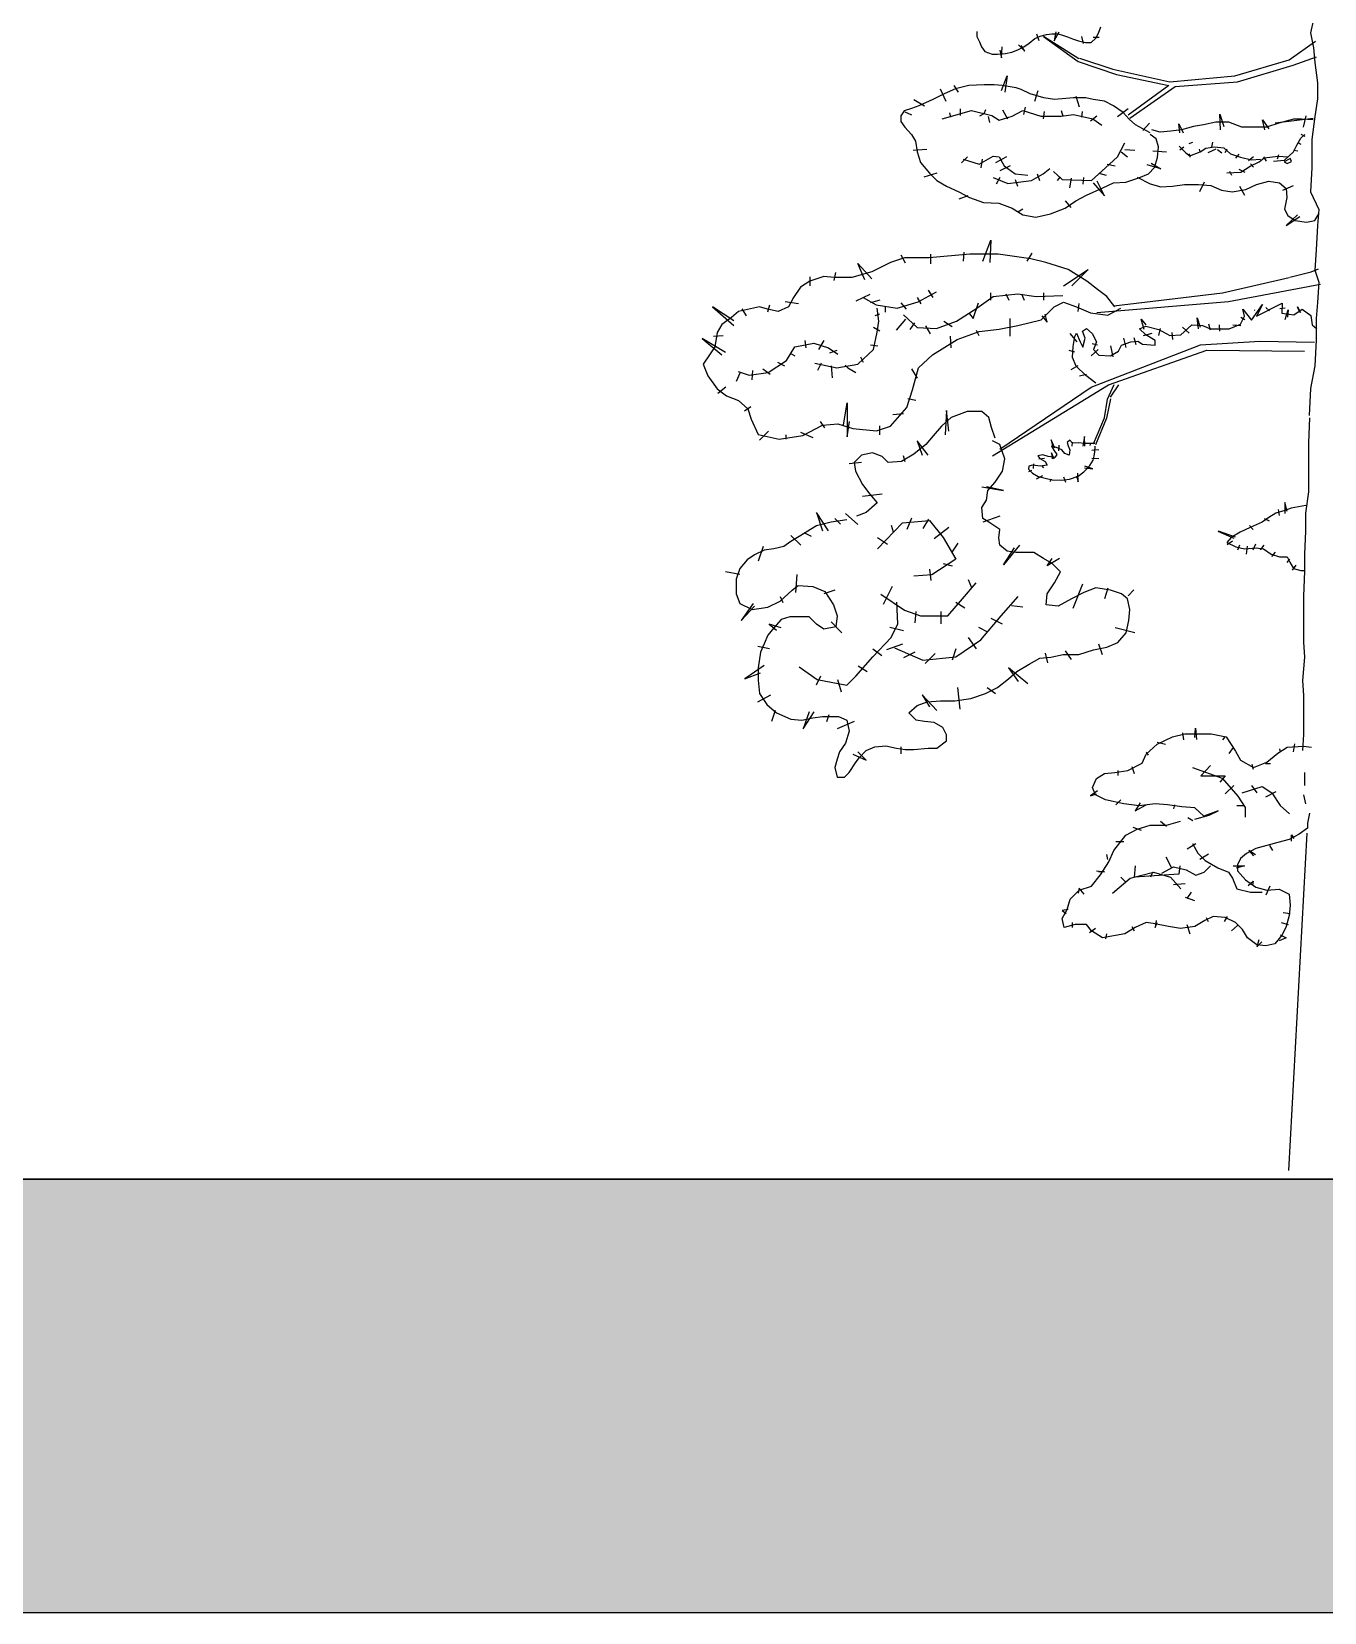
# Model space of a CAD drawing. Header units: millimetres. Extents: x 87938 to 265635, y 330093 to 434310.
# Drawn here: x 127864 to 135577, y 330093 to 339526 of the extents above; entities that cross this region are included whole.
import ezdxf

# ---------------------------------------------------------------- set-up
doc = ezdxf.new("R2010")
doc.units = ezdxf.units.MM
doc.layers.add('www.cad-blocks.net', color=7, linetype='Continuous')

# ---------------------------------------------------------------- blocks, each defined once
blk = doc.blocks.new('A$C01AD6DCF')
for p, q in [((3646.5, 6921.3), (3630.5, 6840.9)), ((1639.7, 6849.5), (1639.7, 6819.9)), ((1639.7, 6819.9), (1654.5, 6787.8)), ((1950.9, 6780.3), (1985.5, 6807.5)), ((1985.5, 6807.5), (2017.6, 6822.4)), ((1994.1, 6836.2), (2008.6, 6795.6)), ((2017.6, 6822.4), (2054.6, 6832.2)), ((2247.4, 6686.9), (2036, 6818.6)), ((2036, 6818.6), (2243.9, 6669.5)), ((2054.6, 6832.2), (2086.7, 6834.7)), ((2086.7, 6834.7), (2123.8, 6834.7)), ((2110, 6847.8), (2101.3, 6792.7)), ((2101.3, 6792.7), (2130.3, 6847.8)), ((2123.8, 6834.7), (2151, 6827.3)), ((2151, 6827.3), (2180.6, 6817.4)), ((2180.6, 6817.4), (2210.2, 6805.1)), ((2210.2, 6805.1), (2244.8, 6792.7)), ((2244.8, 6792.7), (2286.8, 6782.8)), ((2263.7, 6818.8), (2272.4, 6778.2)), ((2321.4, 6782.8), (2348.6, 6810)), ((2333.2, 6815.9), (2368, 6815.9)), ((2348.6, 6810), (2365.8, 6839.6)), ((2365.8, 6839.6), (2378.2, 6876.7)), ((3630.5, 6840.9), (3646.5, 6752.5)), ((1654.5, 6787.8), (1666.8, 6758.1)), ((1666.8, 6758.1), (1686.6, 6730.9)), ((1686.6, 6730.9), (1731.1, 6713.6)), ((1731.1, 6713.6), (1763.2, 6713.6)), ((1763.2, 6713.6), (1810.1, 6718.6)), ((1776.7, 6737.6), (1785.3, 6691.2)), ((1785.3, 6691.2), (1791.1, 6757.9)), ((1810.1, 6718.6), (1847.2, 6726)), ((1847.2, 6726), (1884.2, 6740.8)), ((1884.2, 6740.8), (1918.8, 6758.1)), ((1886.8, 6769.5), (1924.5, 6731.8)), ((1924.5, 6731.8), (1904.2, 6766.6)), ((1918.8, 6758.1), (1950.9, 6780.3)), ((2286.8, 6782.8), (2321.4, 6782.8)), ((3501.6, 6681), (3658.4, 6791.6)), ((3646.5, 6752.5), (3654.6, 6664)), ((2243.9, 6669.5), (2472.7, 6593.2)), ((2250.8, 6689.6), (2450.8, 6624.1)), ((2450.8, 6624.1), (2789.7, 6549.6)), ((3177.6, 6583.9), (3501.6, 6681)), ((3193.7, 6548.1), (3526.4, 6648.7)), ((3526.4, 6648.7), (3665, 6697.3)), ((3654.6, 6664), (3670.6, 6543.5)), ((1502.6, 6527), (1527, 6488)), ((1590.4, 6527), (1512.4, 6507.5)), ((1683.2, 6531.9), (1590.4, 6527)), ((1741.7, 6531.9), (1683.2, 6531.9)), ((1790.5, 6527), (1741.7, 6531.9)), ((1785.6, 6497.7), (1819.8, 6585.6)), ((1873.5, 6512.4), (1790.5, 6527)), ((1819.8, 6585.6), (1805.2, 6488)), ((1902.8, 6502.6), (1873.5, 6512.4)), ((2472.7, 6593.2), (2784.7, 6527.3)), ((2784.7, 6527.3), (2542, 6350.5)), ((2552.4, 6333.1), (2822.8, 6520.4)), ((2789.7, 6549.6), (3177.6, 6583.9)), ((2822.8, 6520.4), (3193.7, 6548.1)), ((3670.6, 6543.5), (3670.6, 6447)), ((1263.5, 6444), (1326.9, 6405)), ((1375.7, 6444), (1292.8, 6405)), ((1444, 6478.2), (1375.7, 6444)), ((1419.6, 6507.5), (1453.8, 6434.3)), ((1512.4, 6507.5), (1444, 6478.2)), ((1956.4, 6478.2), (1902.8, 6502.6)), ((2039.4, 6453.8), (1956.4, 6478.2)), ((1985.7, 6434.3), (2005.2, 6497.7)), ((2102.8, 6444), (2039.4, 6453.8)), ((2215.1, 6453.8), (2102.8, 6444)), ((2288.3, 6453.8), (2215.1, 6453.8)), ((2229.7, 6463.6), (2249.2, 6400.1)), ((2332.2, 6444), (2288.3, 6453.8)), ((2400.5, 6434.3), (2332.2, 6444)), ((2454.2, 6405), (2400.5, 6434.3)), ((3670.6, 6447), (3654.6, 6342.5)), ((1204.9, 6375.7), (1185.4, 6346.4)), ((1185.4, 6346.4), (1185.4, 6312.2)), ((1248.8, 6390.3), (1204.9, 6375.7)), ((1209.8, 6370.8), (1248.8, 6351.2)), ((1292.8, 6405), (1248.8, 6390.3)), ((1432.3, 6329), (1607.2, 6377.6)), ((1476, 6363), (1480.9, 6338.7)), ((1539.2, 6387.3), (1539.2, 6348.4)), ((1607.2, 6377.6), (1728.7, 6348.4)), ((1680.1, 6358.2), (1655.8, 6343.6)), ((1689.9, 6382.5), (1680.1, 6358.2)), ((1705.8, 6342.3), (1714.6, 6307.2)), ((1728.7, 6348.4), (1772.5, 6319.3)), ((1772.5, 6319.3), (1850.2, 6343.6)), ((1791.9, 6382.5), (1821.1, 6329)), ((1850.2, 6343.6), (1913.4, 6377.6)), ((1913.4, 6377.6), (2020.4, 6343.6)), ((1928, 6397.1), (1918.3, 6353.3)), ((2020.4, 6343.6), (2141.9, 6343.6)), ((2039.8, 6372.8), (2034.9, 6329)), ((2141.9, 6377.6), (2151.6, 6343.6)), ((2141.9, 6343.6), (2214.8, 6353.3)), ((2214.8, 6353.3), (2331.4, 6329)), ((2268.2, 6372.8), (2263.4, 6338.7)), ((2355.7, 6343.6), (2316.8, 6314.4)), ((2331.4, 6329), (2384.9, 6290.1)), ((2512.7, 6365.9), (2454.2, 6405)), ((2478.6, 6341.5), (2542, 6390.3)), ((2546.9, 6326.8), (2512.7, 6365.9)), ((2585.9, 6292.7), (2546.9, 6326.8)), ((3093.5, 6263.4), (3088.6, 6356.1)), ((3088.6, 6356.1), (3113, 6282.9)), ((3342.3, 6322), (3381.4, 6268.2)), ((3357, 6263.4), (3342.3, 6322)), ((3419.2, 6304.4), (3645.3, 6332.9)), ((3527.8, 6326.8), (3439.9, 6302.4)), ((3576.6, 6326.8), (3527.8, 6326.8)), ((3644.9, 6322), (3576.6, 6326.8)), ((3601, 6346.4), (3586.3, 6278)), ((3654.6, 6342.5), (3638.5, 6205.8)), ((1185.4, 6312.2), (1209.8, 6278)), ((1209.8, 6278), (1248.8, 6234.1)), ((1248.8, 6234.1), (1273.2, 6195)), ((2673.8, 6243.8), (2585.9, 6292.7)), ((2629.9, 6258.5), (2668.9, 6302.4)), ((2707.9, 6209.6), (2673.8, 6234.1)), ((2732.3, 6248.7), (2683.5, 6263.4)), ((2795.8, 6253.6), (2732.3, 6248.7)), ((2859.2, 6263.4), (2795.8, 6253.6)), ((2849.5, 6243.8), (2844.6, 6297.5)), ((2844.6, 6297.5), (2869, 6243.8)), ((2932.4, 6282.9), (2859.2, 6263.4)), ((2991, 6292.7), (2932.4, 6282.9)), ((3064.2, 6307.3), (2991, 6292.7)), ((3142.3, 6307.3), (3064.2, 6307.3)), ((3220.3, 6278), (3142.3, 6307.3)), ((3308.2, 6278), (3220.3, 6278)), ((3366.7, 6278), (3308.2, 6278)), ((3439.9, 6302.4), (3366.7, 6278)), ((3571, 6236.9), (3595, 6224.9)), ((3571, 6212.9), (3595, 6233.9)), ((1258.6, 6141.3), (1341.6, 6146.2)), ((1273.2, 6195), (1283, 6131.5)), ((2477.3, 6101.1), (2521.1, 6184.4)), ((2499.2, 6131.8), (2538.6, 6101.1)), ((2521.1, 6145), (2582.4, 6140.6)), ((2688.4, 6136.4), (2771.4, 6131.5)), ((2722.6, 6160.8), (2707.9, 6209.6)), ((2717.7, 6097.3), (2722.6, 6160.8)), ((2846.5, 6165), (2885.5, 6126)), ((2873.5, 6159), (2849.5, 6141)), ((2926.2, 6187.1), (2903, 6178.4)), ((2909.4, 6108.1), (2972.3, 6132)), ((2966.3, 6147), (2969.3, 6132)), ((2972.3, 6132), (3005.2, 6153)), ((3005.2, 6153), (3056.1, 6162)), ((3065.1, 6147), (3017.2, 6126)), ((3044.1, 6188.9), (3038.1, 6159)), ((3056.1, 6162), (3113, 6156)), ((3101, 6123), (3074.1, 6144)), ((3113, 6156), (3151.9, 6120.1)), ((3131, 6147), (3119, 6126)), ((3475.2, 6081.1), (3529.1, 6132)), ((3529.1, 6132), (3547.1, 6171)), ((3529.1, 6141), (3553.1, 6138)), ((3547.1, 6171), (3571, 6212.9)), ((3553.1, 6186), (3571, 6177)), ((3638.5, 6205.8), (3638.5, 6037)), ((1283, 6131.5), (1302.5, 6068)), ((1302.5, 6068), (1356.2, 6004.6)), ((1583.1, 6101.1), (1548.1, 6066)), ((1556.8, 6087.9), (1653.2, 6057.2)), ((1653.2, 6057.2), (1736.5, 6105.5)), ((1670.8, 6087.9), (1662, 6035.3)), ((1736.5, 6105.5), (1771.6, 6101.1)), ((1815.4, 6101.1), (1749.7, 6066)), ((1771.6, 6101.1), (1802.3, 6048.5)), ((1837.3, 6048.5), (1776, 6017.8)), ((1802.3, 6048.5), (1868, 6000.2)), ((2407.1, 6035.3), (2477.3, 6101.1)), ((2415.9, 6057.2), (2464.1, 6048.5)), ((2737.2, 6029), (2654.3, 6053.4)), ((2664, 5999.7), (2698.2, 6038.7)), ((2678.7, 6063.2), (2737.2, 6029)), ((2698.2, 6038.7), (2717.7, 6097.3)), ((2885.5, 6126), (2909.4, 6108.1)), ((2906.4, 6120.1), (2909.4, 6099.1)), ((3151.9, 6120.1), (3211.8, 6099.1)), ((3202.8, 6117.1), (3181.8, 6093.1)), ((3211.8, 6099.1), (3277.7, 6084.1)), ((3214.8, 6009.2), (3268.7, 6045.2)), ((3289.6, 6102.1), (3259.7, 6078.1)), ((3268.7, 6045.2), (3322.6, 6072.1)), ((3271.7, 6060.1), (3289.6, 6039.2)), ((3277.7, 6084.1), (3331.5, 6087.1)), ((3322.6, 6072.1), (3352.5, 6096.1)), ((3349.5, 6102.1), (3364.5, 6075.1)), ((3352.5, 6096.1), (3436.3, 6105.1)), ((3409.4, 6075.1), (3475.2, 6081.1)), ((3439.3, 6114.1), (3430.3, 6087.1)), ((3436.3, 6105.1), (3496.2, 6102.1)), ((3501.8, 6088.2), (3472.7, 6070.7)), ((3472.7, 6070.7), (3490.1, 6062)), ((3490.1, 6062), (3516.3, 6073.7)), ((3516.3, 6073.7), (3507.6, 6094)), ((1400.1, 6004.6), (1322, 5980.2)), ((1356.2, 6004.6), (1400.1, 5960.6)), ((1400.1, 5960.6), (1458.7, 5926.4)), ((1736.5, 5978.3), (1824.2, 5943.2)), ((1776, 5978.3), (1754.1, 5938.8)), ((1824.2, 5943.2), (1964.4, 5960.8)), ((1868, 6000.2), (1942.5, 5991.5)), ((1868, 5965.2), (1881.2, 5925.7)), ((1964.4, 5960.8), (2034.6, 6000.2)), ((1999.5, 6000.2), (2012.7, 5960.8)), ((2034.6, 6000.2), (2074, 6030.9)), ((2095.9, 6013.4), (2148.5, 5965.2)), ((2135.4, 5982.7), (2117.8, 5960.8)), ((2148.5, 5965.2), (2323.8, 5960.8)), ((2201.1, 5973.9), (2192.4, 5916.9)), ((2275.6, 5978.3), (2271.2, 5938.8)), ((2323.8, 5960.8), (2407.1, 6035.3)), ((2332.2, 5946), (2400.5, 5867.8)), ((2400.5, 5867.8), (2356.6, 5955.7)), ((2367.7, 6004.6), (2411.5, 5991.5)), ((2390.7, 5916.7), (2454.2, 5946)), ((2454.2, 5946), (2527.4, 5950.9)), ((2527.4, 5950.9), (2605.5, 5975.3)), ((2595.7, 5980.2), (2673.8, 5941.1)), ((2605.5, 5975.3), (2664, 5999.7)), ((2995.9, 5950.9), (2966.6, 5892.3)), ((3131, 6006.2), (3214.8, 6009.2)), ((3145.9, 6015.2), (3157.9, 5991.2)), ((3202.8, 6027.2), (3238.7, 6009.2)), ((3308.2, 5936.2), (3381.4, 5955.7)), ((3381.4, 5955.7), (3444.8, 5946)), ((3444.8, 5946), (3483.9, 5911.8)), ((3638.5, 6037), (3630.5, 5892.2)), ((1458.7, 5926.4), (1531.9, 5892.3)), ((1531.9, 5892.3), (1595.3, 5858.1)), ((1585.6, 5867.8), (1531.9, 5848.3)), ((1595.3, 5858.1), (1678.3, 5828.8)), ((2229.7, 5838.6), (2293.2, 5872.7)), ((2293.2, 5872.7), (2390.7, 5916.7)), ((2673.8, 5941.1), (2737.2, 5921.6)), ((2737.2, 5921.6), (2805.5, 5926.4)), ((2805.5, 5926.4), (2878.7, 5936.2)), ((2878.7, 5936.2), (2961.7, 5936.2)), ((2961.7, 5936.2), (3034.9, 5931.3)), ((3034.9, 5931.3), (3098.3, 5902)), ((3098.3, 5902), (3161.8, 5892.3)), ((3161.8, 5892.3), (3244.7, 5906.9)), ((3205.7, 5926.4), (3235, 5872.7)), ((3244.7, 5906.9), (3308.2, 5936.2)), ((3464.3, 5902), (3527.8, 5931.3)), ((3488.7, 5858.1), (3474.1, 5789.7)), ((3483.9, 5911.8), (3488.7, 5858.1)), ((3630.5, 5892.2), (3678.7, 5787.7)), ((1678.3, 5828.8), (1771, 5823.9)), ((1771, 5823.9), (1849.1, 5794.6)), ((1849.1, 5794.6), (1912.5, 5755.5)), ((1912.5, 5789.7), (1883.2, 5770.2)), ((1912.5, 5755.5), (1990.6, 5740.9)), ((1990.6, 5740.9), (2078.4, 5760.4)), ((2078.4, 5760.4), (2166.3, 5794.6)), ((2166.3, 5838.6), (2200.4, 5799.5)), ((2166.3, 5794.6), (2229.7, 5838.6)), ((3474.1, 5789.7), (3493.6, 5750.7)), ((3552.2, 5755.5), (3483.9, 5692.1)), ((3654.6, 5721.4), (3679, 5760.4)), ((3678.7, 5787.7), (3670.6, 5691.3)), ((3483.9, 5692.1), (3566.8, 5745.8)), ((3493.6, 5750.7), (3537.5, 5721.4)), ((3537.5, 5721.4), (3605.8, 5711.6)), ((3605.8, 5711.6), (3654.6, 5721.4)), ((3670.6, 5691.3), (3662.6, 5546.5)), ((1674.7, 5478.2), (1723.5, 5603.9)), ((1723.5, 5603.9), (1716.5, 5471.2)), ((1207.2, 5499.2), (1123.4, 5471.2)), ((1185.3, 5516.1), (1211.4, 5469)), ((1353.7, 5499.2), (1207.2, 5499.2)), ((1597.9, 5520.1), (1353.7, 5499.2)), ((1363.1, 5521.3), (1363.1, 5463.7)), ((1561.8, 5531.8), (1556.6, 5479.4)), ((1765.4, 5520.1), (1597.9, 5520.1)), ((1960.8, 5492.2), (1765.4, 5520.1)), ((1938.4, 5479.4), (1969.8, 5526.5)), ((2051.5, 5471.2), (1960.8, 5492.2)), ((3662.6, 5546.5), (3654.6, 5426)), ((725.7, 5387.5), (642, 5359.5)), ((644.7, 5332.5), (644.7, 5385.5)), ((788.5, 5380.5), (725.7, 5387.5)), ((787.7, 5364.3), (798.2, 5411.4)), ((893.2, 5380.5), (788.5, 5380.5)), ((1011.8, 5415.4), (893.2, 5380.5)), ((969.9, 5366.5), (928.1, 5464.3)), ((928.1, 5464.3), (1011.8, 5373.5)), ((1123.4, 5471.2), (1011.8, 5415.4)), ((2184.1, 5429.3), (2051.5, 5471.2)), ((2156.1, 5331.6), (2302.7, 5429.3)), ((2295.7, 5359.5), (2184.1, 5429.3)), ((2302.7, 5429.3), (2205, 5331.6)), ((3105.1, 5289.7), (3502.9, 5380.5)), ((3506.7, 5382.6), (3633.9, 5415.5)), ((3633.9, 5415.5), (3677, 5434)), ((3654.6, 5426), (3678.7, 5353.6)), ((586.1, 5324.6), (544.3, 5261.8)), ((642, 5359.5), (586.1, 5324.6)), ((1289.1, 5235.5), (1398.2, 5295.5)), ((1349.1, 5306.4), (1376.4, 5262.8)), ((1720.1, 5290.1), (1720.1, 5246.4)), ((1736.4, 5268.2), (1883.7, 5284.6)), ((1812.8, 5284.6), (1829.2, 5246.4)), ((1883.7, 5284.6), (1992.8, 5268.2)), ((1905.5, 5284.6), (1921.9, 5246.4)), ((2036.5, 5290.1), (2036.5, 5246.4)), ((2358.5, 5310.6), (2295.7, 5359.5)), ((2414.3, 5268.8), (2358.5, 5310.6)), ((2456.2, 5212.9), (3105.1, 5289.7)), ((3688.8, 5339.6), (3139.6, 5236.1)), ((3678.7, 5353.6), (3670.6, 5233)), ((188.4, 5122.1), (62.8, 5205.9)), ((62.8, 5205.9), (188.4, 5094.2)), ((341.9, 5205.9), (216.3, 5178)), ((237.2, 5194.8), (263.7, 5152.4)), ((390.8, 5191.9), (341.9, 5205.9)), ((401.3, 5216), (390.7, 5173.6)), ((453.6, 5178), (390.8, 5191.9)), ((516.4, 5205.9), (453.6, 5178)), ((496.5, 5237.2), (575.9, 5226.6)), ((544.3, 5261.8), (516.4, 5205.9)), ((999.9, 5279.1), (918.1, 5240.9)), ((961.7, 5262.8), (1038.1, 5219.1)), ((1059.9, 5246.4), (1005.4, 5230)), ((1038.1, 5219.1), (1163.6, 5197.3)), ((1054.5, 5120.8), (1043.6, 5197.3)), ((1092.7, 5208.2), (1092.7, 5175.4)), ((1163.6, 5197.3), (1289.1, 5235.5)), ((1185.4, 5230), (1218.1, 5191.8)), ((1283.6, 5262.8), (1305.4, 5224.6)), ((1518.2, 5120.8), (1638.2, 5197.3)), ((1616.4, 5137.2), (1649.1, 5230)), ((1638.2, 5197.3), (1736.4, 5268.2)), ((1992.8, 5268.2), (2151.1, 5273.7)), ((2023.6, 5129.1), (2100.3, 5205.9)), ((2100.3, 5205.9), (2156.1, 5233.8)), ((2156.1, 5233.8), (2232.9, 5205.9)), ((2232.9, 5205.9), (2316.6, 5171)), ((2243.2, 5178.9), (2248.5, 5226.6)), ((3139.6, 5236.1), (2354.5, 5171.2)), ((2463.2, 5205.9), (2414.3, 5268.8)), ((2421.3, 5157), (2498.1, 5198.9)), ((3235.3, 5150.7), (3224.9, 5192.4)), ((3224.9, 5192.4), (3277.1, 5126.3)), ((3277.1, 5126.3), (3343.1, 5220.2)), ((3294.4, 5188.9), (3297.9, 5185.5)), ((3308.3, 5150.7), (3461.3, 5227.2)), ((3343.1, 5220.2), (3308.3, 5150.7)), ((3364, 5202.8), (3384.8, 5182)), ((3447.4, 5195.9), (3478.7, 5199.4)), ((3461.3, 5227.2), (3457.8, 5168.1)), ((3478.7, 5129.8), (3496.1, 5188.9)), ((3496.1, 5188.9), (3492.6, 5143.7)), ((3530.9, 5157.6), (3579.5, 5192.4)), ((3565.6, 5171.5), (3551.7, 5206.3)), ((3551.7, 5206.3), (3569.1, 5171.5)), ((3579.5, 5192.4), (3631.7, 5154.1)), ((3670.6, 5233), (3662.6, 5136.5)), ((118.6, 5101.2), (90.7, 5052.3)), ((174.4, 5143.1), (118.6, 5101.2)), ((216.3, 5178), (174.4, 5143.1)), ((1032.7, 5153.6), (1059.9, 5164.5)), ((1043.6, 5055.3), (1054.5, 5120.8)), ((1212.7, 5131.8), (1158.1, 5066.2)), ((1201.8, 5159), (1283.6, 5082.6)), ((1267.2, 5109.9), (1240, 5071.7)), ((1398.2, 5077.2), (1518.2, 5120.8)), ((1441.8, 5120.8), (1490.9, 5088.1)), ((1594.6, 5164.5), (1616.4, 5137.2)), ((1772.4, 5073.2), (1884, 5094.2)), ((1835.2, 5136.1), (1835.2, 5031.3)), ((1884, 5094.2), (2023.6, 5129.1)), ((2026.2, 5152.4), (2057.9, 5115.4)), ((2057.9, 5115.4), (2047.3, 5163)), ((2316.6, 5171), (2421.3, 5157)), ((2637.4, 5070.6), (2620, 5133.3)), ((2620, 5133.3), (2647.8, 5098.5)), ((2898.1, 5077.6), (2922.4, 5098.5)), ((2922.4, 5098.5), (2985, 5095)), ((2960.7, 5074.1), (2953.7, 5140.2)), ((2953.7, 5140.2), (2971.1, 5084.6)), ((2985, 5095), (3033.7, 5074.1)), ((3033.7, 5067.2), (3023.3, 5102)), ((3089.3, 5060.2), (3085.8, 5098.5)), ((3144.9, 5074.1), (3211, 5102)), ((3165.8, 5098.5), (3214.5, 5095)), ((3211, 5102), (3235.3, 5150.7)), ((3214.5, 5143.7), (3238.8, 5129.8)), ((3457.8, 5168.1), (3530.9, 5157.6)), ((3631.7, 5154.1), (3638.6, 5098.5)), ((3638.6, 5098.5), (3666.4, 5074.1)), ((3662.6, 5136.5), (3662.6, 5007.9)), ((0, 5017.4), (118.6, 4919.6)), ((139.6, 4933.6), (0, 5017.4)), ((67.8, 5030.6), (126.1, 5035.9)), ((90.7, 5052.3), (76.8, 4968.5)), ((612.6, 5006.2), (618, 4962.5)), ((727.1, 5006.2), (694.4, 4951.6)), ((1059.9, 5060.8), (1021.7, 5082.6)), ((1021.7, 4951.6), (1043.6, 5055.3)), ((1283.6, 5082.6), (1398.2, 5077.2)), ((1332.7, 5093.5), (1360, 5044.4)), ((1374.6, 4919.6), (1521.2, 5010.4)), ((1486.3, 4961.8), (1481, 5030.6)), ((1521.2, 5010.4), (1653.7, 5059.3)), ((1634.5, 5067.7), (1650.4, 5035.9)), ((1653.7, 5059.3), (1772.4, 5073.2)), ((2237.5, 4997.6), (2195.8, 5046.3)), ((2213.2, 4969.7), (2223.6, 5028.9)), ((2223.6, 5028.9), (2234.1, 5049.8)), ((2234.1, 5049.8), (2254.9, 4997.6)), ((2268.8, 5060.2), (2293.2, 5077.6)), ((2286.2, 5018.5), (2268.8, 5060.2)), ((2272.3, 4966.3), (2286.2, 5018.5)), ((2293.2, 5077.6), (2327.9, 5046.3)), ((2327.9, 5046.3), (2352.3, 4997.6)), ((2529.6, 4962.8), (2515.7, 5018.5)), ((2557.4, 4997.6), (2599.1, 5001.1)), ((2588.7, 4980.2), (2578.3, 5021.9)), ((2599.1, 5001.1), (2626.9, 4983.7)), ((2609.5, 5074.1), (2647.8, 5091.5)), ((2647.8, 5039.3), (2609.5, 5074.1)), ((2682.6, 5046.3), (2630.4, 5032.4)), ((2647.8, 5091.5), (2724.3, 5070.6)), ((2703.4, 5004.5), (2647.8, 5039.3)), ((2703.4, 4976.7), (2703.4, 5004.5)), ((2724.3, 5035.8), (2734.7, 5077.6)), ((2724.3, 5070.6), (2790.3, 5035.8)), ((2790.3, 5035.8), (2856.4, 5039.3)), ((2807.7, 5011.5), (2804.2, 5053.2)), ((2856.4, 5039.3), (2898.1, 5077.6)), ((2905.1, 5049.8), (2866.8, 5084.6)), ((2972.4, 4979.9), (3327.5, 5001.7)), ((3033.7, 5074.1), (3144.9, 5074.1)), ((3327.5, 5001.7), (3653.6, 4994.4)), ((3662.6, 5007.9), (3654.6, 4855.1)), ((48.8, 4926.6), (7, 4863.8)), ((76.8, 4968.5), (48.8, 4926.6)), ((503.5, 4886.1), (552.6, 4968)), ((525.3, 4929.8), (552.6, 4913.4)), ((552.6, 4968), (667.1, 4989.8)), ((667.1, 4989.8), (754.4, 4962.5)), ((754.4, 4962.5), (809, 4924.3)), ((803.5, 4946.1), (759.9, 4929.8)), ((929, 4864.3), (1021.7, 4951.6)), ((945.4, 4907.9), (961.7, 4875.2)), ((1005.4, 4978.9), (1049, 4973.4)), ((1290.9, 4842.8), (1374.6, 4919.6)), ((2223.6, 4935), (2188.9, 4945.4)), ((2209.7, 4903.6), (2213.2, 4969.7)), ((2254.9, 4997.6), (2272.3, 4966.3)), ((2320.2, 4726.1), (2972.4, 4979.9)), ((2321, 4914.1), (2362.7, 4952.3)), ((2327.9, 4987.1), (2359.2, 4980.2)), ((2352.3, 4997.6), (2334.9, 4952.3)), ((2334.9, 4952.3), (2366.2, 4917.6)), ((2366.2, 4917.6), (2435.7, 4914.1)), ((2425, 4740.6), (3010.2, 4947)), ((2435.7, 4914.1), (2484.4, 4941.9)), ((2453.1, 4907.1), (2439.2, 4973.2)), ((2484.4, 4941.9), (2501.8, 4976.7)), ((2501.8, 4976.7), (2557.4, 4997.6)), ((2626.9, 4983.7), (2703.4, 4976.7)), ((3010.2, 4947), (3592.8, 4941.4)), ((7, 4863.8), (34.9, 4793.9)), ((214.3, 4820.6), (279.8, 4798.8)), ((279.8, 4798.8), (394.3, 4815.1)), ((301.6, 4826.1), (296.1, 4771.5)), ((361.6, 4837), (405.3, 4804.2)), ((394.3, 4815.1), (503.5, 4886.1)), ((448.9, 4875.2), (492.5, 4853.3)), ((672.6, 4869.7), (803.5, 4842.4)), ((710.8, 4869.7), (688.9, 4826.1)), ((770.8, 4853.3), (776.2, 4782.4)), ((803.5, 4842.4), (929, 4864.3)), ((852.6, 4858.8), (869, 4842.4)), ((869, 4842.4), (918.1, 4815.1)), ((1249, 4835.8), (1283.9, 4780)), ((1256, 4710.2), (1290.9, 4842.8)), ((2241, 4854.9), (2199.3, 4830.6)), ((2230.6, 4851.5), (2209.7, 4903.6)), ((2289.7, 4795.8), (2230.6, 4851.5)), ((3654.6, 4855.1), (3630.5, 4718.5)), ((34.9, 4793.9), (90.7, 4717.1)), ((90.7, 4717.1), (146.5, 4675.2)), ((94.3, 4691.6), (141.9, 4728.7)), ((225.2, 4809.7), (203.4, 4760.5)), ((1732.4, 4316.9), (2425, 4740.6)), ((1776.7, 4356.3), (2320.2, 4726.1)), ((2293.2, 4802.7), (2251.4, 4792.3)), ((2348.8, 4750.6), (2289.7, 4795.8)), ((2419.4, 4656.2), (2458.3, 4743)), ((2436.1, 4668.1), (2486.8, 4740.6)), ((3630.5, 4718.5), (3622.4, 4557.7)), ((146.5, 4675.2), (216.3, 4647.3)), ((216.3, 4647.3), (272.1, 4598.4)), ((844.3, 4500.7), (865.3, 4633.4)), ((865.3, 4633.4), (865.3, 4430.9)), ((1221.1, 4605.4), (1256, 4710.2)), ((1227, 4659.9), (1274.6, 4649.3)), ((2400, 4543), (2419.4, 4656.2)), ((2437.3, 4657.7), (2413.4, 4541.5)), ((253.1, 4585.7), (290.1, 4612.2)), ((272.1, 4598.4), (293.1, 4535.6)), ((293.1, 4535.6), (334.9, 4444.8)), ((1123.4, 4493.7), (1221.1, 4605.4)), ((1138.2, 4563.6), (1200.9, 4568.8)), ((1486.8, 4544.9), (1428.8, 4494.1)), ((1457.8, 4588.4), (1450.6, 4443.3)), ((1472.3, 4465.1), (1457.8, 4588.4)), ((1581, 4581.1), (1486.8, 4544.9)), ((1668, 4581.1), (1581, 4581.1)), ((1711.4, 4544.9), (1668, 4581.1)), ((1725.9, 4486.8), (1711.4, 4544.9)), ((2334.6, 4389), (2400, 4543)), ((2413.4, 4541.5), (2346.5, 4382.8)), ((3623, 4543.8), (3617, 4394.3)), ((334.9, 4444.8), (460.5, 4416.9)), ((396, 4463.9), (343.1, 4410.9)), ((460.5, 4416.9), (600.1, 4437.8)), ((500.1, 4443.2), (500.1, 4417)), ((586.5, 4458.6), (660.6, 4426.8)), ((600.1, 4437.8), (718.7, 4500.7)), ((704.1, 4521.7), (730.2, 4485.1)), ((718.7, 4500.7), (809.4, 4507.7)), ((809.4, 4507.7), (900.1, 4479.7)), ((865.3, 4430.9), (879.2, 4521.6)), ((900.1, 4479.7), (1039.7, 4465.8)), ((1039.7, 4465.8), (1123.4, 4493.7)), ((1057.6, 4495.7), (1057.6, 4442.7)), ((1378.1, 4436.1), (1334.6, 4385.3)), ((1428.8, 4494.1), (1378.1, 4436.1)), ((1747.7, 4421.6), (1725.9, 4486.8)), ((1334.6, 4385.3), (1262.2, 4327.3)), ((1283.9, 4407.1), (1312.9, 4320.1)), ((1349.1, 4320.1), (1283.9, 4407.1)), ((1776.7, 4385.3), (1733.2, 4407.1)), ((1805.7, 4298.3), (1776.7, 4385.3)), ((2105, 4362.4), (2082.2, 4412.5)), ((2082.2, 4412.5), (2091.4, 4364.6)), ((2114.1, 4366.9), (2084.5, 4373.8)), ((2084.5, 4373.8), (2098.2, 4351)), ((2098.2, 4351), (2116.4, 4325.9)), ((2146, 4353.2), (2114.1, 4366.9)), ((2127.8, 4346.4), (2130.1, 4380.6)), ((2164.3, 4330.4), (2146, 4353.2)), ((2193.9, 4410.2), (2177.9, 4396.5)), ((2177.9, 4396.5), (2184.8, 4376)), ((2184.8, 4376), (2193.9, 4353.2)), ((2193.9, 4353.2), (2189.3, 4321.3)), ((2209.8, 4392), (2193.9, 4410.2)), ((2207.5, 4398.8), (2205.3, 4373.8)), ((2244, 4394.3), (2209.8, 4392)), ((2280.4, 4389.7), (2244, 4394.3)), ((2280.4, 4433), (2271.3, 4373.8)), ((2282.7, 4373.8), (2280.4, 4433)), ((2342, 4389.7), (2280.4, 4389.7)), ((2314.6, 4378.3), (2319.2, 4394.3)), ((2326, 4351), (2367, 4355.5)), ((2339.7, 4314.5), (2342, 4341.8)), ((2342, 4341.8), (2344.2, 4373.8)), ((3617, 4394.3), (3617, 4322.6)), ((950.5, 4276.6), (878.1, 4269.3)), ((950.5, 4320.1), (907.1, 4276.6)), ((907.1, 4276.6), (914.3, 4225.8)), ((1015.8, 4334.6), (950.5, 4320.1)), ((1073.7, 4312.8), (1015.8, 4334.6)), ((1110, 4276.6), (1073.7, 4312.8)), ((1189.7, 4283.8), (1110, 4276.6)), ((1262.2, 4327.3), (1189.7, 4283.8)), ((1211.4, 4281), (1200.9, 4317.6)), ((1791.2, 4225.8), (1805.7, 4298.3)), ((1950.1, 4255.2), (1947.8, 4237)), ((1970.6, 4262), (1950.1, 4255.2)), ((2018.4, 4255.2), (1970.6, 4262)), ((1977.4, 4268.9), (1975.2, 4241.5)), ((2032.1, 4323.6), (2002.5, 4316.8)), ((2002.5, 4316.8), (2013.9, 4300.8)), ((2043.5, 4300.8), (2009.3, 4296.2)), ((2013.9, 4300.8), (2045.8, 4282.6)), ((2059.5, 4262), (2018.4, 4255.2)), ((2025.3, 4259.8), (2036.7, 4246.1)), ((2064, 4312.2), (2032.1, 4323.6)), ((2045.8, 4282.6), (2059.5, 4262)), ((2105, 4307.6), (2064, 4312.2)), ((2100.5, 4296.2), (2084.5, 4335)), ((2084.5, 4335), (2089.1, 4298.5)), ((2116.4, 4325.9), (2105, 4307.6)), ((2189.3, 4321.3), (2164.3, 4330.4)), ((2278.2, 4221), (2312.3, 4259.8)), ((2280.4, 4246.1), (2330.6, 4239.3)), ((2330.6, 4239.3), (2282.7, 4255.2)), ((2312.3, 4259.8), (2332.8, 4291.7)), ((2326, 4303.1), (2367, 4300.8)), ((2332.8, 4291.7), (2339.7, 4314.5)), ((3617, 4322.6), (3617, 4197)), ((914.3, 4225.8), (957.8, 4146)), ((1704.2, 4109.8), (1747.7, 4160.5)), ((1747.7, 4160.5), (1791.2, 4225.8)), ((1947.8, 4237), (1970.6, 4214.2)), ((1966, 4230.1), (1947.8, 4221)), ((1970.6, 4214.2), (2004.8, 4193.7)), ((2029.8, 4198.2), (1993.4, 4177.7)), ((2004.8, 4193.7), (2045.8, 4184.5)), ((2045.8, 4184.5), (2089.1, 4173.1)), ((2082.2, 4177.7), (2075.4, 4161.7)), ((2089.1, 4173.1), (2143.7, 4170.9)), ((2143.7, 4170.9), (2191.6, 4177.7)), ((2155.1, 4191.4), (2168.8, 4159.5)), ((2191.6, 4177.7), (2244, 4195.9)), ((2232.6, 4198.2), (2244, 4161.7)), ((2244, 4161.7), (2241.7, 4214.2)), ((2244, 4195.9), (2278.2, 4221)), ((3617, 4197), (3617, 4101.4)), ((957.8, 4146), (1001.3, 4088)), ((1073.7, 4088), (957.8, 4073.5)), ((1001.3, 4088), (1044.8, 4037.3)), ((1668, 4131.5), (1798.4, 4109.8)), ((1798.4, 4109.8), (1697, 4131.5)), ((1697, 4051.8), (1704.2, 4109.8)), ((3617, 4101.4), (3599.1, 3975.8)), ((682.4, 3979.3), (718.7, 3870.5)), ((754.9, 3870.5), (682.4, 3979.3)), ((856.3, 3972), (928.8, 3906.7)), ((979.5, 3979.3), (921.6, 3957.5)), ((1044.8, 4037.3), (979.5, 3979.3)), ((1668, 4008.3), (1697, 4051.8)), ((1675.2, 3943), (1668, 4008.3)), ((3423.1, 3975.2), (3381.8, 3949.8)), ((3477.1, 3991.1), (3423.1, 3975.2)), ((3436.3, 3996.8), (3441.7, 3961.7)), ((3489.8, 3984.7), (3477.1, 4038.8)), ((3477.1, 4038.8), (3477.1, 3972)), ((3515.2, 4003.8), (3477.1, 3991.1)), ((3601, 4019.7), (3515.2, 4003.8)), ((3599.1, 3975.8), (3599.1, 3868.2)), ((646.2, 3877.7), (588.2, 3841.5)), ((682.4, 3899.5), (646.2, 3877.7)), ((769.4, 3921.2), (682.4, 3899.5)), ((863.6, 3935.7), (769.4, 3921.2)), ((791.2, 3943.9), (826.5, 3908.6)), ((1045.7, 3762), (1194.7, 3917.9)), ((1127, 3904.3), (1140.5, 3863.6)), ((1194.7, 3917.9), (1357.3, 3931.4)), ((1248.9, 3945), (1221.8, 3877.2)), ((1350.5, 3938.2), (1316.7, 3884)), ((1357.3, 3931.4), (1438.6, 3829.7)), ((1384.4, 3823), (1472.5, 3890.8)), ((1776.7, 3957.5), (1675.2, 3921.2)), ((1711.4, 3921.2), (1675.2, 3943)), ((1776.7, 3877.7), (1711.4, 3921.2)), ((1769.4, 3827), (1776.7, 3877.7)), ((3270.6, 3889.4), (3210.2, 3860.7)), ((3266.3, 3902.3), (3287.9, 3878)), ((3340.5, 3921.1), (3270.6, 3889.4)), ((3381.8, 3949.8), (3340.5, 3921.1)), ((3352.7, 3942.8), (3382.4, 3929.3)), ((3599.1, 3868.2), (3593.1, 3730.7)), ((363.6, 3776.2), (334.6, 3689.2)), ((486.8, 3776.2), (428.8, 3761.7)), ((530.2, 3805.2), (486.8, 3776.2)), ((588.2, 3841.5), (530.2, 3805.2)), ((588.2, 3783.5), (530.2, 3841.5)), ((607.7, 3859.2), (650, 3838)), ((1045.7, 3829.7), (1106.7, 3789.1)), ((1438.6, 3829.7), (1513.1, 3701)), ((1492.8, 3741.6), (1526.7, 3795.9)), ((1776.7, 3783.5), (1769.4, 3827)), ((1820.1, 3747.2), (1776.7, 3783.5)), ((1892.6, 3783.5), (1798.4, 3667.5)), ((3077.5, 3867.2), (3171.9, 3826.7)), ((3181.6, 3832.1), (3079.9, 3867.1)), ((3156.2, 3828.9), (3130.8, 3800.3)), ((3130.8, 3800.3), (3184.8, 3774.9)), ((3131.5, 3788.9), (3163.8, 3810.5)), ((3210.2, 3860.7), (3156.2, 3828.9)), ((3184.8, 3774.9), (3235.6, 3762.2)), ((3196.2, 3756.5), (3207, 3786.2)), ((3251.5, 3778.1), (3245.2, 3730.4)), ((3287.9, 3756.5), (3304.1, 3791.6)), ((3331.1, 3756.5), (3352.7, 3783.5)), ((269.4, 3696.5), (225.9, 3645.7)), ((312.8, 3725.5), (269.4, 3696.5)), ((370.8, 3754.5), (312.8, 3725.5)), ((428.8, 3761.7), (370.8, 3754.5)), ((1513.1, 3701), (1370.9, 3606)), ((1798.4, 3667.5), (1863.6, 3769)), ((1870.9, 3740), (1820.1, 3747.2)), ((1979.6, 3740), (1870.9, 3740)), ((2037.5, 3703.7), (1979.6, 3740)), ((2088.3, 3674.7), (2037.5, 3703.7)), ((2131.8, 3703.7), (2059.3, 3660.2)), ((2059.3, 3660.2), (2088.3, 3703.7)), ((3235.6, 3762.2), (3305.5, 3768.5)), ((3305.5, 3768.5), (3350, 3762.2)), ((3350, 3762.2), (3394.5, 3730.4)), ((3394.5, 3730.4), (3445.3, 3714.5)), ((3398.5, 3716), (3420.1, 3743)), ((3445.3, 3714.5), (3489.8, 3714.5)), ((3489.8, 3714.5), (3505.7, 3682.7)), ((3490.3, 3680.9), (3506.4, 3699.8)), ((3505.7, 3682.7), (3527.9, 3644.6)), ((3593.1, 3730.7), (3593.1, 3629)), ((225.9, 3609.4), (138.9, 3623.9)), ((225.9, 3645.7), (204.1, 3580.4)), ((559.2, 3500.7), (566.5, 3609.4)), ((1370.9, 3606), (1262.5, 3599.3)), ((1357.3, 3639.9), (1364.1, 3572.2)), ((1438.6, 3673.8), (1492.8, 3660.3)), ((2139, 3623.9), (2088.3, 3674.7)), ((2102.8, 3558.7), (2139, 3623.9)), ((3522.6, 3635), (3544.2, 3664.7)), ((3527.9, 3644.6), (3572.4, 3631.8)), ((3572.4, 3631.8), (3594.7, 3631.8)), ((3593.1, 3629), (3587.2, 3479.6)), ((204.1, 3580.4), (204.1, 3493.4)), ((204.1, 3493.4), (225.9, 3435.4)), ((465, 3449.9), (537.5, 3515.2)), ((537.5, 3515.2), (573.7, 3544.2)), ((573.7, 3544.2), (660.7, 3536.9)), ((660.7, 3536.9), (733.1, 3507.9)), ((791.1, 3515.2), (725.9, 3493.4)), ((733.1, 3507.9), (783.9, 3428.2)), ((1066, 3490.8), (1208.3, 3395.9)), ((1133.8, 3538.3), (1079.6, 3429.8)), ((1553.8, 3463.7), (1635.1, 3558.6)), ((1587.6, 3578.9), (1608, 3531.5)), ((2052, 3428.2), (2059.3, 3493.4)), ((2059.3, 3493.4), (2102.8, 3558.7)), ((2276.7, 3500.7), (2204.2, 3464.4)), ((2269.4, 3551.4), (2211.5, 3406.4)), ((2349.2, 3529.7), (2276.7, 3500.7)), ((2436.1, 3515.2), (2349.2, 3529.7)), ((2421.4, 3527.3), (2400.2, 3463.7)), ((2501.3, 3493.4), (2436.1, 3515.2)), ((2537.6, 3464.4), (2501.3, 3493.4)), ((2542.7, 3481.2), (2576, 3517.8)), ((225.9, 3435.4), (298.3, 3399.2)), ((305.6, 3435.4), (233.1, 3333.9)), ((233.1, 3333.9), (312.8, 3420.9)), ((298.3, 3399.2), (392.6, 3413.7)), ((392.6, 3413.7), (465, 3449.9)), ((466.6, 3477.8), (480.7, 3442.5)), ((783.9, 3428.2), (805.6, 3362.9)), ((1167.6, 3314.6), (1160.8, 3443.4)), ((1465.7, 3362), (1553.8, 3463.7)), ((1513.1, 3443.4), (1567.3, 3409.5)), ((1784.1, 3362), (1885.7, 3477.2)), ((1845.1, 3423), (1912.8, 3416.2)), ((2124.5, 3420.9), (2052, 3428.2)), ((2204.2, 3464.4), (2124.5, 3420.9)), ((2552.1, 3399.2), (2537.6, 3464.4)), ((2544.8, 3333.9), (2552.1, 3399.2)), ((3587.2, 3479.6), (3587.2, 3348)), ((472.3, 3290.4), (399.8, 3312.1)), ((399.8, 3312.1), (443.3, 3275.9)), ((472.3, 3341.1), (428.8, 3290.4)), ((523, 3355.7), (472.3, 3341.1)), ((581, 3355.7), (523, 3355.7)), ((638.9, 3355.7), (581, 3355.7)), ((682.4, 3312.1), (638.9, 3355.7)), ((725.9, 3283.1), (682.4, 3312.1)), ((769.4, 3326.6), (834.6, 3261.4)), ((805.6, 3362.9), (798.4, 3297.6)), ((1127, 3233.2), (1167.6, 3314.6)), ((1208.3, 3395.9), (1303.1, 3362)), ((1276, 3389.1), (1269.2, 3321.3)), ((1303.1, 3362), (1465.7, 3362)), ((1425, 3389.1), (1425, 3314.6)), ((1662.2, 3219.7), (1784.1, 3362)), ((1723.1, 3348.5), (1790.9, 3314.6)), ((2530.3, 3261.4), (2544.8, 3333.9)), ((3587.2, 3348), (3587.2, 3204.5)), ((392.6, 3246.9), (370.8, 3196.1)), ((428.8, 3290.4), (392.6, 3246.9)), ((798.4, 3297.6), (725.9, 3283.1)), ((1018.6, 3118), (1127, 3233.2)), ((1120.2, 3294.2), (1201.5, 3273.9)), ((1513.1, 3118), (1662.2, 3219.7)), ((1587.6, 3233.2), (1635.1, 3165.4)), ((1648.6, 3294.2), (1702.8, 3267.1)), ((2581, 3261.4), (2465.1, 3290.4)), ((2479.6, 3203.4), (2530.3, 3261.4)), ((332.5, 3181.2), (403, 3167.1)), ((349.1, 3145.4), (334.6, 3051.1)), ((370.8, 3196.1), (349.1, 3145.4)), ((917, 3002.7), (1018.6, 3118)), ((1018.6, 3165.4), (1072.8, 3124.8)), ((1194.7, 3192.5), (1099.9, 3158.6)), ((1147.3, 3172.2), (1316.7, 3097.6)), ((1269.2, 3145.1), (1201.5, 3111.2)), ((1316.7, 3097.6), (1513.1, 3118)), ((1391.2, 3138.3), (1330.2, 3077.3)), ((1513.1, 3165.4), (1492.8, 3097.6)), ((2015.8, 3109.1), (2081, 3116.4)), ((2047.3, 3138.9), (2061.4, 3082.4)), ((2081, 3116.4), (2153.5, 3130.9)), ((2153.5, 3130.9), (2247.7, 3130.9)), ((2204.2, 3101.9), (2168, 3152.6)), ((2247.7, 3130.9), (2334.7, 3159.9)), ((2334.7, 3159.9), (2414.4, 3174.4)), ((2364.9, 3195.4), (2386.1, 3131.8)), ((2414.4, 3174.4), (2479.6, 3203.4)), ((3593.1, 3114.9), (3581.2, 2977.3)), ((3587.2, 3204.5), (3593.1, 3114.9)), ((370.8, 3065.6), (254.9, 2985.8)), ((254.9, 2985.8), (349.1, 3022.1)), ((334.6, 3051.1), (334.6, 2978.6)), ((578.2, 3057), (686.6, 2982.4)), ((930.5, 3063.7), (984.7, 3029.8)), ((1827.4, 3051.1), (1885.4, 2971.3)), ((1943.3, 2956.8), (1827.4, 3051.1)), ((1827.4, 2985.8), (1878.1, 3029.3)), ((1878.1, 3029.3), (1950.6, 3072.9)), ((1950.6, 3072.9), (2015.8, 3109.1)), ((334.6, 2978.6), (341.8, 2898.8)), ((707, 3002.7), (679.9, 2948.5)), ((686.6, 2982.4), (862.8, 2948.5)), ((808.6, 2982.4), (828.9, 2907.8)), ((862.8, 2948.5), (917, 3002.7)), ((1523, 2935.1), (1537.5, 2804.6)), ((1689.7, 2898.8), (1762.2, 2935.1)), ((1701.5, 2934.1), (1750.9, 2898.8)), ((1762.2, 2935.1), (1827.4, 2985.8)), ((3581.2, 2977.3), (3587.2, 2887.7)), ((332.5, 2849.3), (410.1, 2891.7)), ((341.8, 2898.8), (385.3, 2833.6)), ((385.3, 2833.6), (443.3, 2782.8)), ((1283.9, 2826.3), (1341.9, 2848.1)), ((1399.8, 2797.3), (1312.9, 2891.6)), ((1312.9, 2891.6), (1356.4, 2819.1)), ((1341.9, 2848.1), (1421.6, 2855.3)), ((1421.6, 2855.3), (1508.5, 2855.3)), ((1508.5, 2855.3), (1602.7, 2869.8)), ((1602.7, 2869.8), (1689.7, 2898.8)), ((3587.2, 2887.7), (3587.2, 2774.1)), ((436, 2797.3), (414.3, 2732)), ((443.3, 2782.8), (530.2, 2746.5)), ((530.2, 2746.5), (595.5, 2739.3)), ((595.5, 2739.3), (660.7, 2753.8)), ((638.9, 2790.1), (602.7, 2688.5)), ((602.7, 2688.5), (667.9, 2790.1)), ((660.7, 2753.8), (718.7, 2761)), ((718.7, 2761), (812.9, 2761)), ((755.9, 2771.6), (741.8, 2729.3)), ((812.9, 2761), (863.6, 2739.3)), ((863.6, 2739.3), (878.1, 2674)), ((1233.2, 2782.8), (1283.9, 2826.3)), ((1276.6, 2739.3), (1233.2, 2782.8)), ((1327.4, 2732), (1276.6, 2739.3)), ((3587.2, 2774.1), (3587.2, 2654.5)), ((907.1, 2732), (805.6, 2688.5)), ((878.1, 2674), (856.3, 2601.5)), ((1385.3, 2724.8), (1327.4, 2732)), ((1436.1, 2695.8), (1385.3, 2724.8)), ((1457.8, 2652.3), (1436.1, 2695.8)), ((1457.8, 2616), (1457.8, 2652.3)), ((2806.6, 2639.6), (2879.1, 2657.8)), ((2873.1, 2621.4), (2867, 2663.8)), ((2879.1, 2657.8), (2957.8, 2657.8)), ((2939.2, 2636.1), (2942.9, 2691.6)), ((2942.9, 2691.6), (2950.3, 2625)), ((2957.8, 2657.8), (3036.4, 2657.8)), ((3036.4, 2657.8), (3127.1, 2639.6)), ((3587.2, 2654.5), (3581.2, 2558.8)), ((820.1, 2550.8), (805.6, 2507.3)), ((856.3, 2601.5), (820.1, 2550.8)), ((979.5, 2500), (928.8, 2550.8)), ((936.1, 2514.5), (979.5, 2558)), ((979.5, 2558), (1030.3, 2579.8)), ((1030.3, 2579.8), (1095.5, 2587)), ((1095.5, 2587), (1160.7, 2572.5)), ((1160.7, 2572.5), (1211.4, 2565.3)), ((1186.4, 2581), (1186.4, 2538.6)), ((1211.4, 2565.3), (1262.2, 2565.3)), ((1262.2, 2565.3), (1349.1, 2572.5)), ((1349.1, 2572.5), (1399.8, 2572.5)), ((1399.8, 2572.5), (1457.8, 2616)), ((2649.3, 2536.7), (2715.8, 2597.2)), ((2649.3, 2548.8), (2661.4, 2530.7)), ((2715.8, 2597.2), (2806.6, 2639.6)), ((2715.8, 2609.3), (2764.2, 2597.2)), ((3105.6, 2621.3), (3120.3, 2639.8)), ((3127.1, 2639.6), (3181.6, 2554.9)), ((3168.4, 2576.9), (3142.5, 2539.9)), ((3181.6, 2554.9), (3211.8, 2500.4)), ((3435.6, 2542.8), (3490.1, 2579.1)), ((3445.6, 2569.5), (3449.3, 2551)), ((3490.1, 2579.1), (3586.9, 2585.1)), ((3534.4, 2599.1), (3527, 2551)), ((3586.9, 2585.1), (3635.3, 2579.1)), ((805.6, 2507.3), (791.1, 2456.5)), ((791.1, 2456.5), (805.6, 2398.5)), ((878.1, 2427.5), (914.3, 2485.5)), ((899.8, 2536.3), (979.5, 2500)), ((914.3, 2485.5), (936.1, 2514.5)), ((2540.4, 2439.9), (2625.1, 2482.2)), ((2564.6, 2464.1), (2576.7, 2421.7)), ((2625.1, 2482.2), (2649.3, 2536.7)), ((2925.9, 2457.1), (3102.1, 2394.1)), ((3032.9, 2469.7), (2976.2, 2406.7)), ((3211.8, 2500.4), (3290.5, 2458)), ((3279.3, 2477), (3286.7, 2447.4)), ((3290.5, 2458), (3369.1, 2488.3)), ((3360.6, 2480.7), (3390.2, 2480.7)), ((3369.1, 2488.3), (3435.6, 2542.8)), ((805.6, 2398.5), (849.1, 2398.5)), ((849.1, 2398.5), (878.1, 2427.5)), ((2328.7, 2336.9), (2352.9, 2391.4)), ((2352.9, 2391.4), (2401.3, 2421.7)), ((2401.3, 2421.7), (2461.8, 2427.7)), ((2461.8, 2427.7), (2540.4, 2439.9)), ((2479.9, 2439.9), (2479.9, 2409.6)), ((2976.2, 2406.7), (3121, 2406.7)), ((3121, 2406.7), (3089.6, 2368.9)), ((3102.1, 2394.1), (3196.6, 2287)), ((3592.9, 2427.7), (3592.9, 2349.1)), ((2358.9, 2318.8), (2316.6, 2288.5)), ((2316.6, 2288.5), (2352.9, 2300.6)), ((2346.8, 2294.6), (2328.7, 2336.9)), ((2407.3, 2264.3), (2346.8, 2294.6)), ((2516.2, 2240.1), (2407.3, 2264.3)), ((2498.1, 2264.3), (2467.8, 2234)), ((3171.4, 2350), (3121, 2299.6)), ((3196.6, 2287), (3240.6, 2217.7)), ((3221.8, 2305.9), (3341.4, 2343.7)), ((3278.4, 2350), (3309.9, 2305.9)), ((3341.4, 2343.7), (3398, 2305.9)), ((3423.2, 2312.2), (3360.3, 2280.7)), ((3398, 2305.9), (3448.4, 2230.3)), ((3586.9, 2294.6), (3599, 2240.1)), ((2606.9, 2228), (2516.2, 2240.1)), ((2613, 2246.1), (2582.7, 2197.7)), ((2582.7, 2197.7), (2649.3, 2234)), ((2703.7, 2240.1), (2606.9, 2228)), ((2776.3, 2234), (2703.7, 2240.1)), ((2861, 2221.9), (2776.3, 2234)), ((2818.7, 2234), (2812.6, 2209.8)), ((2939.6, 2215.9), (2861, 2221.9)), ((2994.1, 2167.5), (2939.6, 2215.9)), ((2939.6, 2149.3), (3024.3, 2173.5)), ((3078.8, 2197.7), (2994.1, 2167.5)), ((3024.3, 2173.5), (3078.8, 2197.7)), ((3190.3, 2230.3), (3234.4, 2230.3)), ((3240.6, 2217.7), (3240.6, 2161.1)), ((3448.4, 2230.3), (3505.1, 2180)), ((3623.2, 2185.6), (3611.1, 2125.1)), ((2528.3, 2052.4), (2594.8, 2088.8)), ((2570.6, 2100.9), (2619, 2082.7)), ((2594.8, 2088.8), (2673.5, 2113)), ((2673.5, 2113), (2770.3, 2113)), ((2734, 2137.2), (2770.3, 2106.9)), ((2770.3, 2113), (2854.9, 2137.2)), ((2898.5, 2158.9), (2928.1, 2140.4)), ((3611.1, 2094.8), (3562.7, 2058.5)), ((3611.1, 2125.1), (3611.1, 2094.8)), ((2455.7, 1961.6), (2528.3, 2052.4)), ((2467.8, 2016.1), (2516.2, 2016.1)), ((2894.4, 1972.1), (2944.8, 2003.6)), ((2925.9, 2003.6), (2957.4, 1946.9)), ((3369.1, 1991.9), (3302.6, 1973.8)), ((3435.6, 2010.1), (3369.1, 1991.9)), ((3405.4, 1961.6), (3387.2, 1991.9)), ((3502.2, 2028.2), (3435.6, 2010.1)), ((3500, 51.5), (3610.4, 2064.5)), ((3562.7, 2058.5), (3502.2, 2028.2)), ((3515.9, 2018.3), (3515.9, 2055.3)), ((3515.9, 2055.3), (3530.7, 2033.1)), ((2377.1, 1816.4), (2425.5, 1895.1)), ((2413.4, 1937.4), (2419.4, 1907.2)), ((2425.5, 1895.1), (2455.7, 1961.6)), ((2803.3, 1856.1), (2768, 1921.8)), ((2957.4, 1946.9), (3001.4, 1902.8)), ((3020.3, 1940.6), (2969.9, 1909.1)), ((3001.4, 1902.8), (3077, 1858.7)), ((3211.8, 1913.2), (3193.7, 1876.9)), ((3248.1, 1943.5), (3211.8, 1913.2)), ((3302.6, 1973.8), (3248.1, 1943.5)), ((3301.5, 1936.9), (3260.8, 1962.8)), ((3260.8, 1962.8), (3290.4, 1929.5)), ((2322.6, 1749.8), (2377.1, 1816.4)), ((2352.9, 1840.6), (2401.3, 1834.5)), ((2401.3, 1834.5), (2365, 1834.5)), ((2447.4, 1707.6), (2554.4, 1795.8)), ((2497.8, 1802.1), (2523, 1776.9)), ((2554.4, 1795.8), (2692.9, 1833.5)), ((2579.6, 1802.1), (2585.9, 1871.3)), ((2844, 1820.9), (2579.6, 1802.1)), ((2686.6, 1833.5), (2674.1, 1802.1)), ((2692.9, 1833.5), (2793.7, 1802.1)), ((2743.3, 1827.2), (2812.6, 1865)), ((2793.7, 1802.1), (2856.6, 1732.8)), ((2812.6, 1865), (2888.1, 1846.1)), ((2850.3, 1871.3), (2844, 1820.9)), ((2888.1, 1846.1), (2944.8, 1814.6)), ((2944.8, 1814.6), (2995.1, 1833.5)), ((2995.1, 1833.5), (3032.9, 1871.3)), ((3077, 1858.7), (3139.9, 1833.5)), ((3139.9, 1833.5), (3165.1, 1795.8)), ((3165.1, 1795.8), (3190.3, 1732.8)), ((3168.4, 1870.4), (3234.9, 1870.4)), ((3234.9, 1870.4), (3186.9, 1855.6)), ((3193.7, 1876.9), (3193.7, 1840.6)), ((3193.7, 1840.6), (3242.1, 1786.1)), ((2195.6, 1671.1), (2250.1, 1725.6)), ((2250.1, 1737.7), (2244, 1707.4)), ((2250.1, 1725.6), (2322.6, 1749.8)), ((2280.3, 1701.4), (2250.1, 1737.7)), ((2812.6, 1758), (2881.8, 1764.3)), ((2894.4, 1676.1), (2919.6, 1713.9)), ((3190.3, 1732.8), (3272.1, 1713.9)), ((3242.1, 1786.1), (3302.6, 1743.7)), ((3257.1, 1752), (3286.7, 1777.9)), ((3272.1, 1713.9), (3341.4, 1713.9)), ((3286.7, 1777.9), (3283, 1755.7)), ((3302.6, 1743.7), (3369.1, 1725.6)), ((3387.2, 1749.8), (3363.1, 1695.3)), ((3369.1, 1725.6), (3441.7, 1731.6)), ((3441.7, 1731.6), (3502.2, 1701.4)), ((3502.2, 1701.4), (3508.2, 1634.8)), ((2147.2, 1556.1), (2177.5, 1610.6)), ((2183.5, 1610.6), (2147.2, 1604.5)), ((2147.2, 1604.5), (2171.4, 1586.4)), ((2177.5, 1610.6), (2195.6, 1671.1)), ((2881.8, 1682.4), (2938.5, 1663.5)), ((3508.2, 1634.8), (3502.2, 1574.2)), ((2159.3, 1501.6), (2147.2, 1556.1)), ((2225.9, 1519.8), (2159.3, 1501.6)), ((2207.7, 1531.9), (2207.7, 1501.6)), ((2292.4, 1519.8), (2225.9, 1519.8)), ((2322.6, 1483.4), (2292.4, 1519.8)), ((2649.3, 1531.9), (2582.7, 1501.6)), ((2691.6, 1525.8), (2649.3, 1531.9)), ((2782.4, 1507.7), (2691.6, 1525.8)), ((2709.8, 1544), (2703.7, 1501.6)), ((2703.7, 1501.6), (2715.8, 1531.9)), ((2891.2, 1519.8), (2909.4, 1465.3)), ((3000.1, 1544), (2939.6, 1507.7)), ((3048.5, 1568.2), (3000.1, 1544)), ((3006.2, 1562.1), (3018.3, 1537.9)), ((3121.1, 1562.1), (3048.5, 1568.2)), ((3133.2, 1568.2), (3115, 1537.9)), ((3181.6, 1531.9), (3121.1, 1562.1)), ((3193.7, 1513.7), (3157.4, 1483.4)), ((3223.9, 1489.5), (3181.6, 1531.9)), ((3453.8, 1531.9), (3496.1, 1519.8)), ((3465.9, 1592.4), (3508.2, 1586.4)), ((3502.2, 1574.2), (3484, 1507.7)), ((2346.8, 1495.6), (2310.5, 1471.3)), ((2389.2, 1441.1), (2322.6, 1483.4)), ((2522.3, 1465.3), (2389.2, 1441.1)), ((2413.4, 1465.3), (2407.3, 1435)), ((2582.7, 1501.6), (2522.3, 1465.3)), ((2564.6, 1507.7), (2576.7, 1483.4)), ((2854.9, 1495.6), (2782.4, 1507.7)), ((2939.6, 1507.7), (2854.9, 1495.6)), ((3254.2, 1441.1), (3223.9, 1489.5)), ((3308.6, 1398.7), (3254.2, 1441.1)), ((3320.7, 1429), (3308.6, 1386.6)), ((3308.6, 1386.6), (3338.9, 1416.9)), ((3459.8, 1459.2), (3417.5, 1404.8)), ((3484, 1441.1), (3441.7, 1422.9)), ((3447.7, 1459.2), (3484, 1441.1)), ((3484, 1507.7), (3459.8, 1459.2)), ((3363.1, 1392.6), (3308.6, 1398.7)), ((3417.5, 1404.8), (3363.1, 1392.6))]:
    blk.add_line(p, q)
blk = doc.blocks.new('format')
at = {"layer": 'www.cad-blocks.net', "true_color": 0x546d8e}
h = blk.add_hatch(color=155, dxfattribs=at)
h.set_gradient(color1=(68, 68, 68), color2=(84, 109, 142), tint=1)
h.paths.add_polyline_path([(102853.7, 332677.3), (102853.7, 330092.5), (265634.8, 330092.5), (265634.8, 332677.3)])
at = {"layer": 'www.cad-blocks.net', "color": 155, "true_color": 0x546d8e}
for p, q in [((102853.7, 332677.3), (265634.8, 332677.3)), ((102853.7, 332677.3), (265634.8, 332677.3)), ((102853.7, 332677.3), (265634.8, 332677.3)), ((102853.7, 330092.5), (265634.8, 330092.5))]:
    blk.add_line(p, q, dxfattribs=at)
blk.add_lwpolyline([(102853.7, 430118), (265634.8, 430118), (265634.8, 332677.3), (102853.7, 332677.3)], close=True, dxfattribs=at)

msp = doc.modelspace()

# ---------------------------------------------------------------- block references
msp.add_blockref('A$C01AD6DCF', (131864.3, 332677.3))
at = {"layer": 'www.cad-blocks.net'}
msp.add_blockref('format', (0, 0), dxfattribs=at)

doc.saveas('drawing.dxf')
